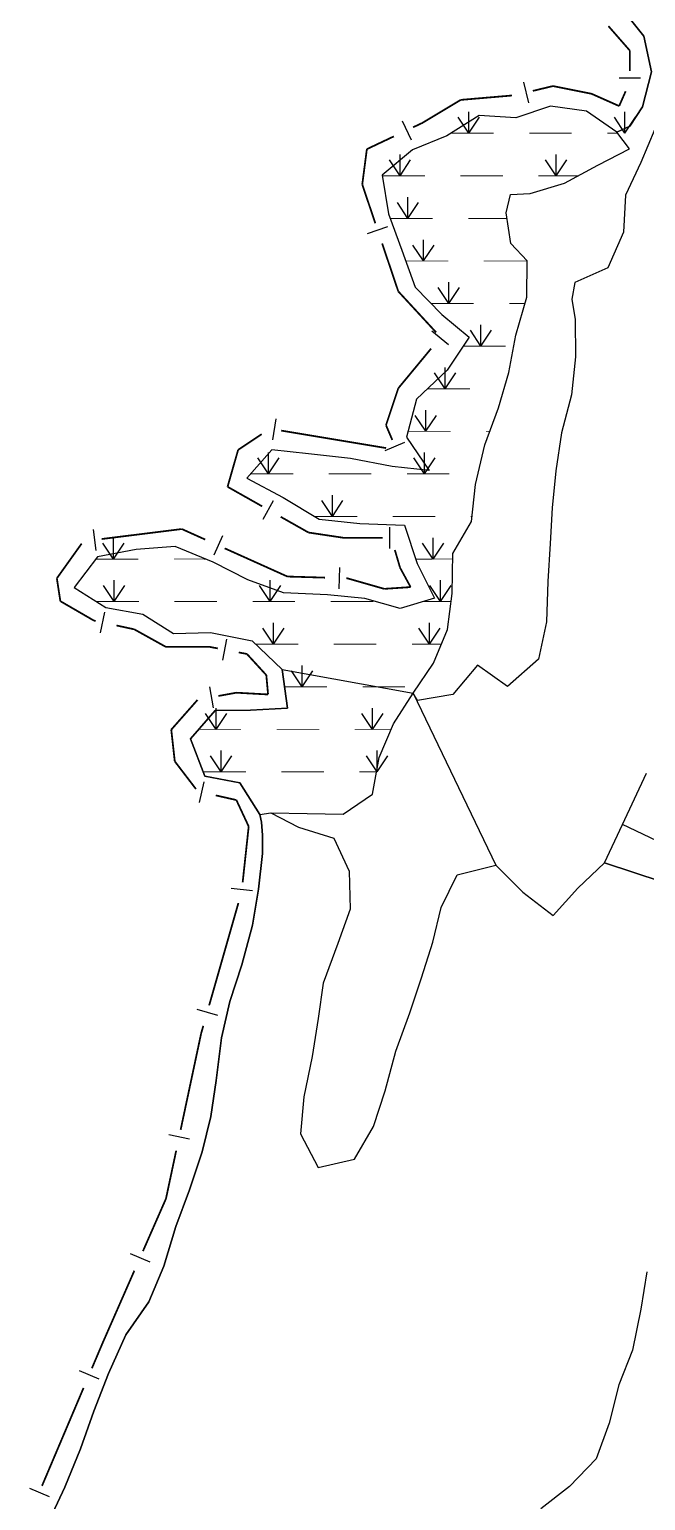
# Model space of a CAD drawing. Extents: x 209193 to 212081, y 4877574 to 4880493.
# Drawn here: x 209930.9 to 210017.7, y 4879305.6 to 4879512.9 of the extents above; entities that cross this region are included whole.
import ezdxf

# ---------------------------------------------------------------- set-up
doc = ezdxf.new("R2010")
doc.units = 0
doc.header["$LTSCALE"] = 1.5
doc.header["$MEASUREMENT"] = 0
for name, color, linetype in [('CD_MALHA_LOTES', 7, 'CONTINUOUS'), ('HD-ALAGADO-BREJO', 170, 'CONTINUOUS'), ('HD-CURSO-PERENE', 170, 'CONTINUOUS'), ('HD-PRAIA', 251, 'CONTINUOUS'), ('LM-LIM-SETORES-BAIRROS', 250, 'CONTINUOUS'), ('RU-QUADRA', 210, 'CONTINUOUS')]:
    doc.layers.add(name, color=color, linetype=linetype)

# ---------------------------------------------------------------- blocks, each defined once
blk = doc.blocks.new('*X4')
at = {"layer": 'HD-ALAGADO-BREJO'}
for points in [[(209992.828208, 4879498.317148), (209992.827929, 4879501.317148)], [(210014.828208, 4879498.319191), (210014.827929, 4879501.319191)], [(209992.828208, 4879498.317148), (209991.327999, 4879500.567008)], [(209992.828208, 4879498.317148), (209994.327999, 4879500.567287)], [(210014.828208, 4879498.319191), (210013.327999, 4879500.569052)], [(210014.828208, 4879498.319191), (210016.327999, 4879500.569331)], [(209983.129239, 4879492.317), (209983.128982, 4879495.317)], [(210005.129239, 4879492.318886), (210005.128982, 4879495.318886)], [(209983.129239, 4879492.317), (209981.629046, 4879494.566871)], [(209983.129239, 4879492.317), (209984.629046, 4879494.567128)], [(210005.129239, 4879492.318886), (210003.629046, 4879494.568757)], [(210005.129239, 4879492.318886), (210006.629046, 4879494.569015)], [(209984.252398, 4879486.31704), (209984.252066, 4879489.31704)], [(209984.252398, 4879486.31704), (209982.752149, 4879488.566874)], [(209984.252398, 4879486.31704), (209985.752149, 4879488.567207)], [(209986.427136, 4879480.317024), (209984.926892, 4879482.566861)], [(209986.427136, 4879480.317024), (209986.42681, 4879483.317024)], [(209986.427136, 4879480.317024), (209987.926892, 4879482.567187)], [(209990.024136, 4879474.317064), (209988.523859, 4879476.566879)], [(209990.024136, 4879474.317064), (209990.023766, 4879477.317064)], [(209990.024136, 4879474.317064), (209991.523859, 4879476.567249)], [(209994.538862, 4879468.317187), (209993.038484, 4879470.566935)], [(209994.538862, 4879468.317187), (209994.538358, 4879471.317187)], [(209994.538862, 4879468.317187), (209996.038484, 4879470.567439)], [(209989.481273, 4879462.317025), (209987.980967, 4879464.56682)], [(209989.481273, 4879462.317025), (209989.480864, 4879465.317025)], [(209989.481273, 4879462.317025), (209990.980967, 4879464.567229)], [(209986.760717, 4879456.316954), (209985.26042, 4879458.566756)], [(209986.760717, 4879456.316954), (209986.760321, 4879459.316954)], [(209986.760717, 4879456.316954), (209988.26042, 4879458.567152)], [(209964.597269, 4879450.316568), (209963.09709, 4879452.566449)], [(209964.597269, 4879450.316568), (209964.59703, 4879453.316568)], [(209964.597269, 4879450.316568), (209966.09709, 4879452.566688)], [(209986.597269, 4879450.318321), (209985.09709, 4879452.568201)], [(209986.597269, 4879450.318321), (209986.59703, 4879453.318321)], [(209986.597269, 4879450.318321), (209988.09709, 4879452.56844)], [(209973.593276, 4879444.316665), (209973.59299, 4879447.316665)], [(209973.593276, 4879444.316665), (209972.093061, 4879446.566521)], [(209973.593276, 4879444.316665), (209975.093061, 4879446.566808)], [(209942.776922, 4879438.31637), (209942.776579, 4879441.31637)], [(209987.817144, 4879438.317024), (209987.816557, 4879441.317024)], [(209942.776922, 4879438.31637), (209941.276665, 4879440.566199)], [(209942.776922, 4879438.31637), (209944.276665, 4879440.566542)], [(209987.817144, 4879438.317024), (209986.316704, 4879440.566731)], [(209987.817144, 4879438.317024), (209989.316704, 4879440.567318)], [(209942.846588, 4879432.316233), (209942.846372, 4879435.316233)], [(209964.846588, 4879432.317817), (209964.846372, 4879435.317817)], [(209988.850576, 4879432.317073), (209988.849903, 4879435.317073)], [(209942.846588, 4879432.316233), (209941.346426, 4879434.566125)], [(209942.846588, 4879432.316233), (209944.346426, 4879434.566341)], [(209964.846588, 4879432.317817), (209963.346426, 4879434.567709)], [(209964.846588, 4879432.317817), (209966.346426, 4879434.567925)], [(209988.850576, 4879432.317073), (209987.350071, 4879434.566737)], [(209988.850576, 4879432.317073), (209990.350071, 4879434.567409)], [(209965.294859, 4879426.316464), (209965.294595, 4879429.316464)], [(209987.294858, 4879426.3184), (209987.294594, 4879429.3184)], [(209965.294859, 4879426.316464), (209963.794661, 4879428.566332)], [(209965.294859, 4879426.316464), (209966.794661, 4879428.566596)], [(209987.294858, 4879426.3184), (209985.79466, 4879428.568268)], [(209987.294858, 4879426.3184), (209988.79466, 4879428.568532)], [(209969.346195, 4879420.316511), (209967.845961, 4879422.566355)], [(209969.346195, 4879420.316511), (209969.345883, 4879423.316511)], [(209969.346195, 4879420.316511), (209970.845961, 4879422.566667)], [(209957.24085, 4879414.316313), (209955.740655, 4879416.566184)], [(209957.24085, 4879414.316313), (209957.24059, 4879417.316313)], [(209957.24085, 4879414.316313), (209958.740655, 4879416.566443)], [(209979.24085, 4879414.318214), (209977.740655, 4879416.568085)], [(209979.24085, 4879414.318214), (209979.24059, 4879417.318214)], [(209979.24085, 4879414.318214), (209980.740655, 4879416.568344)], [(209957.912648, 4879408.316299), (209956.412443, 4879410.566162)], [(209957.912648, 4879408.316299), (209957.912375, 4879411.316299)], [(209957.912648, 4879408.316299), (209959.412443, 4879410.566435)], [(209979.912648, 4879408.318302), (209978.412443, 4879410.568166)], [(209979.912648, 4879408.318302), (209979.912375, 4879411.318302)], [(209979.912648, 4879408.318302), (209981.412443, 4879410.568439)]]:
    blk.add_lwpolyline(points, dxfattribs=at)
at = {"layer": 'HD-ALAGADO-BREJO', "const_width": 0.13}
for points in [[(209990.328208, 4879498.316915), (209991.328208, 4879498.317008)], [(209991.328208, 4879498.317008), (209996.328208, 4879498.317473)], [(210001.328208, 4879498.317937), (210007.328208, 4879498.318495)], [(210012.328208, 4879498.318959), (210013.328208, 4879498.319052)], [(210013.328208, 4879498.319052), (210013.77602, 4879498.31715)], [(209980.629239, 4879492.316785), (209981.629239, 4879492.316871)], [(209981.629239, 4879492.316871), (209986.629239, 4879492.3173)], [(209991.629239, 4879492.317729), (209997.629239, 4879492.318243)], [(210002.629239, 4879492.318672), (210003.629239, 4879492.318757)], [(210003.629239, 4879492.318757), (210007.629239, 4879492.3191)], [(210007.629239, 4879492.3191), (210008.206191, 4879492.317061)], [(209981.752398, 4879486.316764), (209982.752398, 4879486.316874)], [(209982.752398, 4879486.316874), (209987.752398, 4879486.317428)], [(209992.752398, 4879486.317982), (209997.752398, 4879486.318536)], [(209997.752398, 4879486.318536), (209998.186628, 4879486.316928)], [(209983.927136, 4879480.316752), (209984.927136, 4879480.316861)], [(209984.927136, 4879480.316861), (209989.927136, 4879480.317404)], [(209994.927136, 4879480.317946), (210000.927136, 4879480.318598)], [(209987.524137, 4879474.316755), (209988.524137, 4879474.316879)], [(209988.524137, 4879474.316879), (209993.524136, 4879474.317496)], [(209998.524136, 4879474.318114), (210000.524136, 4879474.318361)], [(210000.524136, 4879474.318361), (210000.718858, 4879474.316887)], [(209992.038862, 4879468.316767), (209993.038862, 4879468.316935)], [(209993.038862, 4879468.316935), (209998.038862, 4879468.317775)], [(209986.981273, 4879462.316684), (209987.981273, 4879462.31682)], [(209987.981273, 4879462.31682), (209992.981273, 4879462.317502)], [(209984.260717, 4879456.316624), (209985.260717, 4879456.316756)], [(209985.260717, 4879456.316756), (209990.260717, 4879456.317416)], [(209995.260717, 4879456.318076), (209995.792427, 4879456.316739)], [(209962.097269, 4879450.316369), (209963.097269, 4879450.316449)], [(209963.097269, 4879450.316449), (209968.097269, 4879450.316847)], [(209973.097269, 4879450.317245), (209979.097269, 4879450.317723)], [(209984.097269, 4879450.318121), (209985.097269, 4879450.318201)], [(209985.097269, 4879450.318201), (209990.097269, 4879450.318599)], [(209971.093276, 4879444.316426), (209972.093276, 4879444.316521)], [(209972.093276, 4879444.316521), (209977.093276, 4879444.316999)], [(209982.093276, 4879444.317476), (209988.093276, 4879444.318049)], [(209993.093276, 4879444.318526), (209993.283426, 4879444.316648)], [(209940.276922, 4879438.316085), (209941.276922, 4879438.316199)], [(209941.276922, 4879438.316199), (209946.276922, 4879438.31677)], [(209951.276922, 4879438.317342), (209955.276922, 4879438.317799)], [(209955.276922, 4879438.317799), (209955.712424, 4879438.316239)], [(209985.317144, 4879438.316535), (209986.317144, 4879438.316731)], [(209986.317144, 4879438.316731), (209990.317144, 4879438.317514)], [(209990.317144, 4879438.317514), (209990.555188, 4879438.316588)], [(209940.346588, 4879432.316053), (209941.346588, 4879432.316125)], [(209941.346588, 4879432.316125), (209946.346588, 4879432.316485)], [(209951.346588, 4879432.316845), (209957.346588, 4879432.317277)], [(209962.346588, 4879432.317637), (209963.346588, 4879432.317709)], [(209963.346588, 4879432.317709), (209968.346588, 4879432.318069)], [(209973.346588, 4879432.318429), (209979.346588, 4879432.318862)], [(209986.350576, 4879432.316513), (209987.350576, 4879432.316737)], [(209987.350576, 4879432.316737), (209989.350576, 4879432.317185)], [(209989.350576, 4879432.317185), (209990.335634, 4879432.316552)], [(209962.794859, 4879426.316244), (209963.794859, 4879426.316332)], [(209963.794859, 4879426.316332), (209968.794859, 4879426.316772)], [(209973.794858, 4879426.317212), (209979.794858, 4879426.31774)], [(209984.794858, 4879426.31818), (209985.794858, 4879426.318268)], [(209985.794858, 4879426.318268), (209988.794858, 4879426.318532)], [(209988.794858, 4879426.318532), (209988.963242, 4879426.316506)], [(209966.846195, 4879420.316252), (209967.846195, 4879420.316355)], [(209967.846195, 4879420.316355), (209972.846195, 4879420.316874)], [(209977.846195, 4879420.317394), (209983.846195, 4879420.318017)], [(209954.74085, 4879414.316097), (209955.74085, 4879414.316184)], [(209955.74085, 4879414.316184), (209960.74085, 4879414.316616)], [(209965.74085, 4879414.317048), (209971.74085, 4879414.317566)], [(209976.74085, 4879414.317998), (209977.74085, 4879414.318085)], [(209977.74085, 4879414.318085), (209981.74085, 4879414.31843)], [(209981.74085, 4879414.31843), (209981.898818, 4879414.316369)], [(209955.412648, 4879408.316071), (209956.412648, 4879408.316162)], [(209956.412648, 4879408.316162), (209961.412648, 4879408.316618)], [(209966.412648, 4879408.317073), (209972.412648, 4879408.317619)], [(209977.412648, 4879408.318074), (209978.412648, 4879408.318166)], [(209978.412648, 4879408.318166), (209979.412648, 4879408.318257)], [(209979.412648, 4879408.318257), (209979.82693, 4879408.316315)]]:
    blk.add_lwpolyline(points, dxfattribs=at)

msp = doc.modelspace()

# ---------------------------------------------------------------- linework, layer by layer
at = {"layer": 'CD_MALHA_LOTES', "linetype": 'Continuous', "flags": 128}
for points in [[(209933.449478, 4879302.310214), (209935.878306, 4879307.540552), (209938.117037, 4879312.920891), (209940.005703, 4879318.241215), (209942.044413, 4879323.541543), (209944.51317, 4879329.011894), (209947.732396, 4879333.632228), (209949.841203, 4879338.692547), (209951.539739, 4879344.262877), (209953.478479, 4879349.403194), (209955.237096, 4879354.773516), (209956.465717, 4879359.753801), (209957.204178, 4879364.854076), (209957.982348, 4879370.844395), (209959.150914, 4879375.944684), (209960.819577, 4879381.114993), (209962.338053, 4879386.73532), (209963.186554, 4879391.795596), (209963.744998, 4879396.815861), (209963.769812, 4879399.386536), (209963.603703, 4879401.255262), (209963.383056, 4879402.316118), (209960.570869, 4879406.776242), (209955.639347, 4879407.736123), (209953.587078, 4879412.986311), (209957.066573, 4879416.996624), (209962.067786, 4879417.006793), (209967.268956, 4879417.286982), (209966.506931, 4879422.747223), (209984.97254, 4879419.427682), (209996.633541, 4879395.196887), (210000.435753, 4879391.376828), (210004.71791, 4879388.06681), (210008.197452, 4879391.937116), (210011.95716, 4879395.517418)], [(210014.478149, 4879400.916976), (210017.854337, 4879408.148235)], [(210011.95716, 4879395.517418), (210014.478149, 4879400.916976)], [(210030.159849, 4879393.422621), (210014.478149, 4879400.916976)], [(210028.042868, 4879390.187698), (210011.95716, 4879395.517418)]]:
    msp.add_lwpolyline(points, dxfattribs=at)
at = {"layer": 'HD-ALAGADO-BREJO', "linetype": 'Continuous'}
msp.add_polyline3d([(210009.410855, 4879501.412518, 2.233897), (210004.319378, 4879502.122382, 2.233897), (209999.44875, 4879500.472137, 2.233897), (209994.267365, 4879500.841981, 2.233897), (209989.727242, 4879497.931686, 2.233897), (209984.896721, 4879495.991429, 2.233897), (209980.616893, 4879492.391108, 2.233897), (209981.518942, 4879486.960873, 2.233897), (209983.371115, 4879481.850685, 2.233897), (209985.263334, 4879476.630493, 2.233897), (209989.015541, 4879472.790431, 2.233897), (209992.877568, 4879469.560402, 2.233897), (209989.768366, 4879464.950072, 2.233897), (209985.428692, 4879460.849725, 2.233897), (209984.05016, 4879455.499417, 2.233897), (209987.232514, 4879450.809294, 2.233897), (209982.021058, 4879451.369147, 2.233897), (209976.169261, 4879452.479004, 2.233897), (209970.23759, 4879453.158838, 2.233897), (209965.056148, 4879453.69869, 2.233897), (209961.556645, 4879449.698377, 2.233897), (209966.6488, 4879446.978415, 2.233897), (209971.741066, 4879443.928437, 2.233897), (209977.462663, 4879443.318599, 2.233897), (209983.744261, 4879443.1088, 2.233897), (209985.526524, 4879437.678594, 2.233897), (209987.998763, 4879432.818439, 2.233897), (209983.13808, 4879431.338203, 2.233897), (209978.156397, 4879432.738104, 2.233897), (209972.894936, 4879433.277954, 2.233897), (209966.693337, 4879433.547759, 2.233897), (209961.691497, 4879435.397681, 2.233897), (209956.779467, 4879437.877637, 2.233897), (209951.427424, 4879440.077565, 2.233897), (209945.956231, 4879439.667361, 2.233897), (209940.50526, 4879438.617126, 2.233897), (209937.235917, 4879434.306805, 2.233897), (209941.657946, 4879431.476816, 2.233897), (209946.879529, 4879430.546946, 2.233897), (209951.191491, 4879427.836958, 2.233897), (209956.442721, 4879427.977141, 2.233897), (209962.294542, 4879426.79728, 2.233897), (209966.506931, 4879422.747223, 2.233897), (209967.268956, 4879417.286982, 2.233897), (209962.067786, 4879417.006793, 2.233897), (209957.066573, 4879416.996624, 2.233897), (209953.587078, 4879412.986311, 2.233897), (209955.639347, 4879407.736123, 2.233897), (209960.570869, 4879406.776242, 2.233897), (209963.383056, 4879402.316118, 2.233897), (209964.943355, 4879402.556182, 2.233897), (209970.024624, 4879402.456348, 2.244296), (209975.095881, 4879402.386515, 2.244296), (209979.255952, 4879405.176792, 2.244296), (209980.194442, 4879410.337076, 2.285893), (209982.233333, 4879415.097378, 2.32749), (209984.97254, 4879419.427682, 2.337889), (209987.83181, 4879423.657985, 2.32749), (209989.840708, 4879428.378284, 2.32749), (209990.479151, 4879433.458554, 2.32749), (209990.567275, 4879439.088833, 2.32749), (209993.206394, 4879443.609143, 2.32749), (209993.774773, 4879448.829417, 2.32749), (209995.083214, 4879454.399734, 2.32749), (209997.021919, 4879459.640056, 2.32749), (209998.480599, 4879464.610348, 2.32749), (209999.449059, 4879469.880639, 2.32749), (210000.977631, 4879475.220952, 2.32749), (210001.045918, 4879480.351206, 2.32749), (209998.754549, 4879482.761247, 2.32749), (209998.062922, 4879487.091435, 2.32749), (209998.682196, 4879489.691583, 2.32749), (210001.482823, 4879489.851685, 2.32749), (210006.313509, 4879491.301919, 2.32749), (210010.993801, 4879493.812199, 2.32749), (210015.484115, 4879496.122463, 2.32749), (210013.662883, 4879498.462517, 2.32749)], close=True, dxfattribs=at)
at = {"layer": 'HD-CURSO-PERENE', "linetype": 'Continuous'}
msp.add_polyline3d([(210014.147036, 4879516.1634, 2.254695), (210017.489247, 4879512.013309, 2.254695), (210018.541195, 4879506.993098, 2.254695), (210017.302562, 4879502.042814, 2.254695), (210015.496457, 4879499.323646, 2.254695), (210013.662883, 4879498.462517, 2.254695), (210009.410855, 4879501.412518, 2.254695), (210004.319378, 4879502.122382, 2.254695), (209999.44875, 4879500.472137, 2.254695), (209994.267365, 4879500.841981, 2.254695), (209989.727242, 4879497.931686, 2.254695), (209984.896721, 4879495.991429, 2.254695), (209980.616893, 4879492.391108, 2.254695), (209981.518942, 4879486.960873, 2.254695), (209983.371115, 4879481.850685, 2.254695), (209985.263334, 4879476.630493, 2.254695), (209989.015541, 4879472.790431, 2.254695), (209992.877568, 4879469.560402, 2.254695), (209989.768366, 4879464.950072, 2.254695), (209985.428692, 4879460.849725, 2.254695), (209984.05016, 4879455.499417, 2.254695), (209987.232514, 4879450.809294, 2.254695), (209982.021058, 4879451.369147, 2.254695), (209976.169261, 4879452.479004, 2.254695), (209970.23759, 4879453.158838, 2.254695), (209965.056148, 4879453.69869, 2.254695), (209961.556645, 4879449.698377, 2.254695), (209966.6488, 4879446.978415, 2.254695), (209971.741066, 4879443.928437, 2.254695), (209977.462663, 4879443.318599, 2.254695), (209983.744261, 4879443.1088, 2.254695), (209985.526524, 4879437.678594, 2.254695), (209987.998763, 4879432.818439, 2.254695), (209983.13808, 4879431.338203, 2.254695), (209978.156397, 4879432.738104, 2.254695), (209972.894936, 4879433.277954, 2.254695), (209966.693337, 4879433.547759, 2.254695), (209961.691497, 4879435.397681, 2.254695), (209956.779467, 4879437.877637, 2.254695), (209951.427424, 4879440.077565, 2.254695), (209945.956231, 4879439.667361, 2.254695), (209940.50526, 4879438.617126, 2.254695), (209937.235917, 4879434.306805, 2.254695), (209941.657946, 4879431.476816, 2.254695), (209946.879529, 4879430.546946, 2.254695), (209951.191491, 4879427.836958, 2.254695), (209956.442721, 4879427.977141, 2.254695), (209962.294542, 4879426.79728, 2.254695), (209966.506931, 4879422.747223, 2.254695), (209967.268956, 4879417.286982, 2.254695), (209962.067786, 4879417.006793, 2.254695), (209957.066573, 4879416.996624, 2.254695), (209953.587078, 4879412.986311, 2.254695), (209955.639347, 4879407.736123, 2.254695), (209960.570869, 4879406.776242, 2.254695), (209963.383056, 4879402.316118, 2.254695), (209963.603703, 4879401.255262, 2.254695), (209963.769812, 4879399.386536, 2.254695), (209963.744998, 4879396.815861, 2.254695), (209963.186554, 4879391.795596, 2.254695), (209962.338053, 4879386.73532, 2.254695), (209960.819577, 4879381.114993, 2.254695), (209959.150914, 4879375.944684, 2.254695), (209957.982348, 4879370.844395, 2.254695), (209957.204178, 4879364.854076, 2.254695), (209956.465717, 4879359.753801, 2.254695), (209955.237096, 4879354.773516, 2.254695), (209953.478479, 4879349.403194, 2.254695), (209951.539739, 4879344.262877, 2.254695), (209949.841203, 4879338.692547, 2.254695), (209947.732396, 4879333.632228, 2.254695), (209944.51317, 4879329.011894, 2.254695), (209942.044413, 4879323.541543, 2.254695), (209940.005703, 4879318.241215, 2.254695), (209938.117037, 4879312.920891, 2.254695), (209935.878306, 4879307.540552, 2.254695), (209933.449478, 4879302.310214, 2.254695)], dxfattribs=at)
at = {"layer": 'HD-PRAIA', "linetype": 'Continuous'}
for points in [[(210019.01404, 4879498.892718, 3.242623), (210017.075152, 4879494.192422, 3.242623), (210014.886167, 4879489.602124, 3.263422), (210014.597852, 4879484.391859, 3.273821), (210012.419028, 4879479.331538, 3.315418), (210007.738581, 4879477.28128, 3.325817), (210007.319001, 4879474.953695, 3.325817), (210007.800351, 4879472.071027, 3.336216), (210007.872138, 4879466.820772, 3.325817), (210007.293807, 4879461.45049, 3.221825), (210005.895267, 4879456.110181, 3.159429), (210005.066875, 4879450.739891, 3.138631), (210004.5585, 4879445.549619, 3.086635), (210004.290134, 4879440.509363, 3.045038), (210003.941852, 4879435.15909, 2.993042), (210003.783731, 4879429.468806, 2.930646), (210002.635231, 4879424.188509, 2.920247), (209998.295466, 4879420.358175, 2.889049), (209994.033426, 4879423.338178, 2.691463), (209990.593974, 4879419.227861, 2.493878), (209985.579797, 4879418.370122, 2.358688), (209984.97254, 4879419.427682, 2.348289), (209987.83181, 4879423.657985, 2.348289), (209989.840708, 4879428.378284, 2.348289), (209990.479151, 4879433.458554, 2.348289), (209990.567275, 4879439.088833, 2.348289), (209993.206394, 4879443.609143, 2.348289), (209993.774773, 4879448.829417, 2.348289), (209995.083214, 4879454.399734, 2.348289), (209997.021919, 4879459.640056, 2.348289), (209998.480599, 4879464.610348, 2.348289), (209999.449059, 4879469.880639, 2.348289), (210000.977631, 4879475.220952, 2.348289), (210001.045918, 4879480.351206, 2.348289), (209998.754549, 4879482.761247, 2.348289), (209998.062922, 4879487.091435, 2.348289), (209998.682196, 4879489.691583, 2.348289), (210001.482823, 4879489.851685, 2.348289), (210006.313509, 4879491.301919, 2.348289), (210010.993801, 4879493.812199, 2.348289), (210015.484115, 4879496.122463, 2.348289), (210013.662883, 4879498.462517, 2.348289), (210015.496457, 4879499.323646, 2.348289), (210017.302562, 4879502.042814, 2.348289), (210018.541195, 4879506.993098, 2.348289), (210017.489247, 4879512.013309, 2.348289), (210014.147036, 4879516.1634, 2.348289)], [(209933.449478, 4879302.310214, 2.337889), (209935.878306, 4879307.540552, 2.337889), (209938.117037, 4879312.920891, 2.337889), (209940.005703, 4879318.241215, 2.337889), (209942.044413, 4879323.541543, 2.337889), (209944.51317, 4879329.011894, 2.337889), (209947.732396, 4879333.632228, 2.337889), (209949.841203, 4879338.692547, 2.337889), (209951.539739, 4879344.262877, 2.337889), (209953.478479, 4879349.403194, 2.337889), (209955.237096, 4879354.773516, 2.337889), (209956.465717, 4879359.753801, 2.337889), (209957.204178, 4879364.854076, 2.337889), (209957.982348, 4879370.844395, 2.337889), (209959.150914, 4879375.944684, 2.337889), (209960.819577, 4879381.114993, 2.337889), (209962.338053, 4879386.73532, 2.337889), (209963.186554, 4879391.795596, 2.337889), (209963.744998, 4879396.815861, 2.337889), (209963.769812, 4879399.386536, 2.337889), (209963.603703, 4879401.255262, 2.337889), (209963.383056, 4879402.316118, 2.337889), (209964.943355, 4879402.556182, 2.993042), (209968.834985, 4879400.526214, 2.993042), (209973.816712, 4879398.996306, 3.169828), (209975.968809, 4879394.32615, 3.253022), (209976.110647, 4879388.975892, 3.253022), (209974.371852, 4879384.145597, 3.242623), (209972.303236, 4879378.545254, 3.242623), (209971.574734, 4879373.574986, 3.263422), (209970.756341, 4879368.214696, 3.263422), (209969.557971, 4879362.514376, 3.263422), (209969.119613, 4879357.324107, 3.263422), (209971.591808, 4879352.593959, 3.263422), (209976.692654, 4879353.764188, 3.263422), (209979.391757, 4879358.374504, 3.253022), (209981.030464, 4879363.394805, 3.253022), (209982.558965, 4879368.945128, 3.263422), (209984.527614, 4879374.37546, 3.28422), (209986.17635, 4879379.315758, 3.28422), (209987.755039, 4879384.346057, 3.28422), (209988.923678, 4879389.226335, 3.28422), (209991.19268, 4879393.826637, 3.28422), (209996.633541, 4879395.196887, 3.28422), (210000.435753, 4879391.376828, 3.28422), (210004.71791, 4879388.06681, 3.28422), (210008.197452, 4879391.937116, 3.28422), (210011.95716, 4879395.517418, 3.28422), (210028.042868, 4879390.187698, 3.627395)], [(210017.928043, 4879337.854795, 3.513003), (210017.049596, 4879332.614509, 3.513003), (210015.871254, 4879326.844187, 3.492205), (210013.942439, 4879321.933881, 3.492205), (210012.593928, 4879316.543572, 3.481806), (210010.745177, 4879311.503263, 3.440209), (210007.025576, 4879307.632948, 3.388212), (210002.985659, 4879304.472658, 3.377813)]]:
    msp.add_polyline3d(points, dxfattribs=at)
at = {"layer": 'LM-LIM-SETORES-BAIRROS', "const_width": 0.25}
for points in [[(210012.490858, 4879513.422951), (210015.423372, 4879510.071508)], [(210015.423372, 4879510.071508), (210015.52558, 4879509.954699)], [(210015.52558, 4879509.954699), (210015.52558, 4879508.109911)], [(210015.52558, 4879508.109911), (210015.52558, 4879507.787041)], [(210015.52558, 4879507.787041), (210015.52558, 4879507.109911)], [(209998.914908, 4879503.638213), (209991.940481, 4879503.040404)], [(210004.68729, 4879504.969085), (210001.840564, 4879504.285871)], [(210004.75832, 4879504.95488), (210004.68729, 4879504.969085)], [(210010.106435, 4879503.885256), (210004.75832, 4879504.95488)], [(210010.60535, 4879503.663516), (210010.106435, 4879503.885256)], [(210014.008219, 4879502.15113), (210010.60535, 4879503.663516)], [(210014.920555, 4879504.236469), (210014.118917, 4879502.404155)], [(209991.681341, 4879503.018193), (209986.759409, 4879500.065034)], [(209991.940481, 4879503.040404), (209991.681341, 4879503.018193)], [(210014.118917, 4879502.404155), (210014.008219, 4879502.15113)], [(209986.262196, 4879499.766706), (209984.978023, 4879499.160291)], [(209986.759409, 4879500.065034), (209986.262196, 4879499.766706)], [(209982.265277, 4879497.879272), (209978.648283, 4879496.171246)], [(209978.458627, 4879496.081687), (209977.839059, 4879491.331661)], [(209978.648283, 4879496.171246), (209978.458627, 4879496.081687)], [(209977.839059, 4879491.331661), (209977.80833, 4879491.096074)], [(209977.80833, 4879491.096074), (209979.649589, 4879485.635743)], [(209980.608176, 4879482.793014), (209982.844879, 4879476.159978)], [(209982.844879, 4879476.159978), (209982.889022, 4879476.02907)], [(209982.889022, 4879476.02907), (209988.221558, 4879470.252156)], [(209987.51133, 4879467.973497), (209983.048356, 4879462.580737)], [(209982.889022, 4879462.388209), (209981.386912, 4879457.881877)], [(209983.048356, 4879462.580737), (209982.889022, 4879462.388209)], [(209981.386912, 4879457.881877), (209981.152913, 4879457.179881)], [(209963.636544, 4879455.918959), (209961.140393, 4879454.254858)], [(209981.178806, 4879453.951362), (209966.382897, 4879456.417347)], [(209981.152913, 4879457.179881), (209982.043183, 4879455.102584)], [(209960.319598, 4879453.707662), (209958.942276, 4879448.887035)], [(209961.140393, 4879454.254858), (209960.319598, 4879453.707662)], [(209958.942276, 4879448.887035), (209958.831504, 4879448.499333)], [(209958.831504, 4879448.499333), (209963.703856, 4879445.745395)], [(209966.315544, 4879444.269223), (209969.797796, 4879442.300994)], [(209952.383097, 4879442.546957), (209941.093511, 4879441.135758)], [(209952.950819, 4879442.291482), (209952.383097, 4879442.546957)], [(209955.686584, 4879441.060388), (209952.950819, 4879442.291482)], [(209969.797796, 4879442.300994), (209970.240224, 4879442.050926)], [(209970.240224, 4879442.050926), (209974.682319, 4879441.384611)], [(209974.682319, 4879441.384611), (209975.200537, 4879441.306879)], [(209975.200537, 4879441.306879), (209980.676521, 4879441.307825)], [(209938.27307, 4879440.501237), (209934.785641, 4879435.618836)], [(209967.264036, 4879435.850535), (209958.422348, 4879439.829294)], [(209982.399091, 4879439.599632), (209982.963424, 4879437.680901)], [(209982.963424, 4879437.680901), (209983.137038, 4879437.090613)], [(209983.137038, 4879437.090613), (209984.278962, 4879434.997087)], [(209934.785641, 4879435.618836), (209934.773986, 4879435.602519)], [(209934.773986, 4879435.602519), (209935.227109, 4879432.657223)], [(209967.568237, 4879435.841591), (209967.264036, 4879435.850535)], [(209972.566076, 4879435.694594), (209967.568237, 4879435.841591)], [(209975.696568, 4879435.602519), (209975.564779, 4879435.606395)], [(209976.531319, 4879435.364019), (209975.696568, 4879435.602519)], [(209980.904897, 4879434.114425), (209976.531319, 4879435.364019)], [(209984.278962, 4879434.997087), (209984.625132, 4879434.362441)], [(209935.227109, 4879432.657223), (209935.270018, 4879432.378316)], [(209981.355307, 4879434.144451), (209980.904897, 4879434.114425)], [(209984.625132, 4879434.362441), (209981.355307, 4879434.144451)], [(209935.270018, 4879432.378316), (209939.352936, 4879430.014521)], [(209939.352936, 4879430.014521), (209939.982315, 4879429.650144)], [(209939.982315, 4879429.650144), (209940.248842, 4879429.592203)], [(209943.180371, 4879428.954914), (209945.134724, 4879428.530054)], [(209945.134724, 4879428.530054), (209945.686675, 4879428.410065)], [(209945.686675, 4879428.410065), (209949.5637, 4879426.256163)], [(209949.5637, 4879426.256163), (209950.150957, 4879425.929909)], [(209950.150957, 4879425.929909), (209955.479159, 4879425.930866)], [(209955.479159, 4879425.930866), (209956.351348, 4879425.929909)], [(209956.351348, 4879425.929909), (209957.45924, 4879425.718882)], [(209960.406256, 4879425.157545), (209961.388594, 4879424.970433)], [(209961.388594, 4879424.970433), (209961.559676, 4879424.937846)], [(209961.559676, 4879424.937846), (209964.144893, 4879422.117611)], [(209964.144893, 4879422.117611), (209964.287849, 4879421.961659)], [(209964.287849, 4879421.961659), (209964.449766, 4879420.180564)], [(209964.449766, 4879420.180564), (209964.535864, 4879419.233486)], [(209954.594031, 4879418.465405), (209951.285924, 4879414.716215)], [(209960.071583, 4879419.481502), (209957.535312, 4879419.020361)], [(209960.493081, 4879419.458087), (209960.071583, 4879419.481502)], [(209964.535864, 4879419.233486), (209960.493081, 4879419.458087)], [(209951.285924, 4879414.716215), (209950.895004, 4879414.273173)], [(209950.895004, 4879414.273173), (209951.381913, 4879409.890991)], [(209951.381913, 4879409.890991), (209951.391035, 4879409.808892)], [(209951.391035, 4879409.808892), (209954.378107, 4879405.90272)], [(209957.159973, 4879405.014277), (209959.110239, 4879404.571034)], [(209959.110239, 4879404.571034), (209960.071583, 4879404.352547)], [(209960.071583, 4879404.352547), (209961.769104, 4879400.715001)], [(209961.807692, 4879400.632313), (209960.957645, 4879392.769376)], [(209961.769104, 4879400.715001), (209961.807692, 4879400.632313)], [(209960.354455, 4879389.84162), (209956.233638, 4879375.418761)], [(209955.409474, 4879372.534189), (209955.134753, 4879371.572665)], [(209955.11127, 4879371.490474), (209952.215552, 4879357.8806)], [(209955.134753, 4879371.572665), (209955.11127, 4879371.490474)], [(209951.591229, 4879354.946282), (209950.342583, 4879349.077646)], [(209950.150957, 4879348.177003), (209946.9032, 4879340.779335)], [(209950.342583, 4879349.077646), (209950.150957, 4879348.177003)], [(209945.69723, 4879338.032403), (209941.275339, 4879327.960319)], [(209941.222393, 4879327.83972), (209939.711633, 4879324.278642)], [(209941.275339, 4879327.960319), (209941.222393, 4879327.83972)], [(209938.539983, 4879321.516897), (209932.681735, 4879307.70817)]]:
    msp.add_lwpolyline(points, dxfattribs=at)
at = {"layer": 'LM-LIM-SETORES-BAIRROS'}
for points in [[(210000.518117, 4879505.511078), (210001.218236, 4879502.593917)], [(210014.02558, 4879506.109911), (210017.02558, 4879506.109911)], [(209983.433265, 4879500.089657), (209984.714284, 4879497.376912)], [(209978.547753, 4879484.208873), (209981.390483, 4879485.16746)], [(209987.630874, 4879470.470638), (209989.942057, 4879468.557934)], [(209965.643102, 4879458.061337), (209965.149905, 4879455.102155)], [(209981.058385, 4879453.59256), (209983.81582, 4879454.774318)], [(209963.836333, 4879443.947493), (209965.312505, 4879446.559182)], [(209939.915181, 4879442.500141), (209940.287285, 4879439.523307)], [(209958.125974, 4879441.607541), (209956.89488, 4879438.871777)], [(209981.676781, 4879439.807998), (209981.676262, 4879442.807998)], [(209974.609311, 4879437.135146), (209974.521112, 4879434.136443)], [(209940.907374, 4879427.914009), (209941.544663, 4879430.845538)], [(209958.16091, 4879424.058262), (209958.722247, 4879427.005277)], [(209956.283114, 4879420.317281), (209956.819771, 4879417.365671)], [(209954.877276, 4879403.99482), (209955.542139, 4879406.920218)], [(209959.358853, 4879391.936392), (209962.341474, 4879391.613946)], [(209954.516631, 4879374.869319), (209957.401203, 4879374.045155)], [(209950.540286, 4879357.214655), (209953.474603, 4879356.590332)], [(209945.127744, 4879340.466676), (209947.874676, 4879339.260706)], [(209937.94021, 4879323.943885), (209940.701955, 4879322.772235)], [(209930.910313, 4879307.373413), (209933.672058, 4879306.201763)]]:
    msp.add_lwpolyline(points, dxfattribs=at)
at = {"layer": 'RU-QUADRA', "linetype": 'Continuous'}
msp.add_lwpolyline([(209933.449478, 4879302.310214), (209935.878306, 4879307.540552), (209938.117037, 4879312.920891), (209940.005703, 4879318.241215), (209942.044413, 4879323.541543), (209944.51317, 4879329.011894), (209947.732396, 4879333.632228), (209949.841203, 4879338.692547), (209951.539739, 4879344.262877), (209953.478479, 4879349.403194), (209955.237096, 4879354.773516), (209956.465717, 4879359.753801), (209957.204178, 4879364.854076), (209957.982348, 4879370.844395), (209959.150914, 4879375.944684), (209960.819577, 4879381.114993), (209962.338053, 4879386.73532), (209963.186554, 4879391.795596), (209963.744998, 4879396.815861), (209963.769812, 4879399.386536), (209963.603703, 4879401.255262), (209963.383056, 4879402.316118), (209960.570869, 4879406.776242), (209955.639347, 4879407.736123), (209953.587078, 4879412.986311), (209957.066573, 4879416.996624), (209962.067786, 4879417.006793), (209967.268956, 4879417.286982), (209966.506931, 4879422.747223), (209984.97254, 4879419.427682), (209996.633541, 4879395.196887), (210000.435753, 4879391.376828), (210004.71791, 4879388.06681), (210008.197452, 4879391.937116), (210011.95716, 4879395.517418), (210014.478149, 4879400.916976), (210017.854337, 4879408.148235)], dxfattribs=at)

# ---------------------------------------------------------------- block references
at = {"layer": 'HD-ALAGADO-BREJO'}
msp.add_blockref('*X4', (0, 0), dxfattribs=at)

doc.saveas('drawing.dxf')
